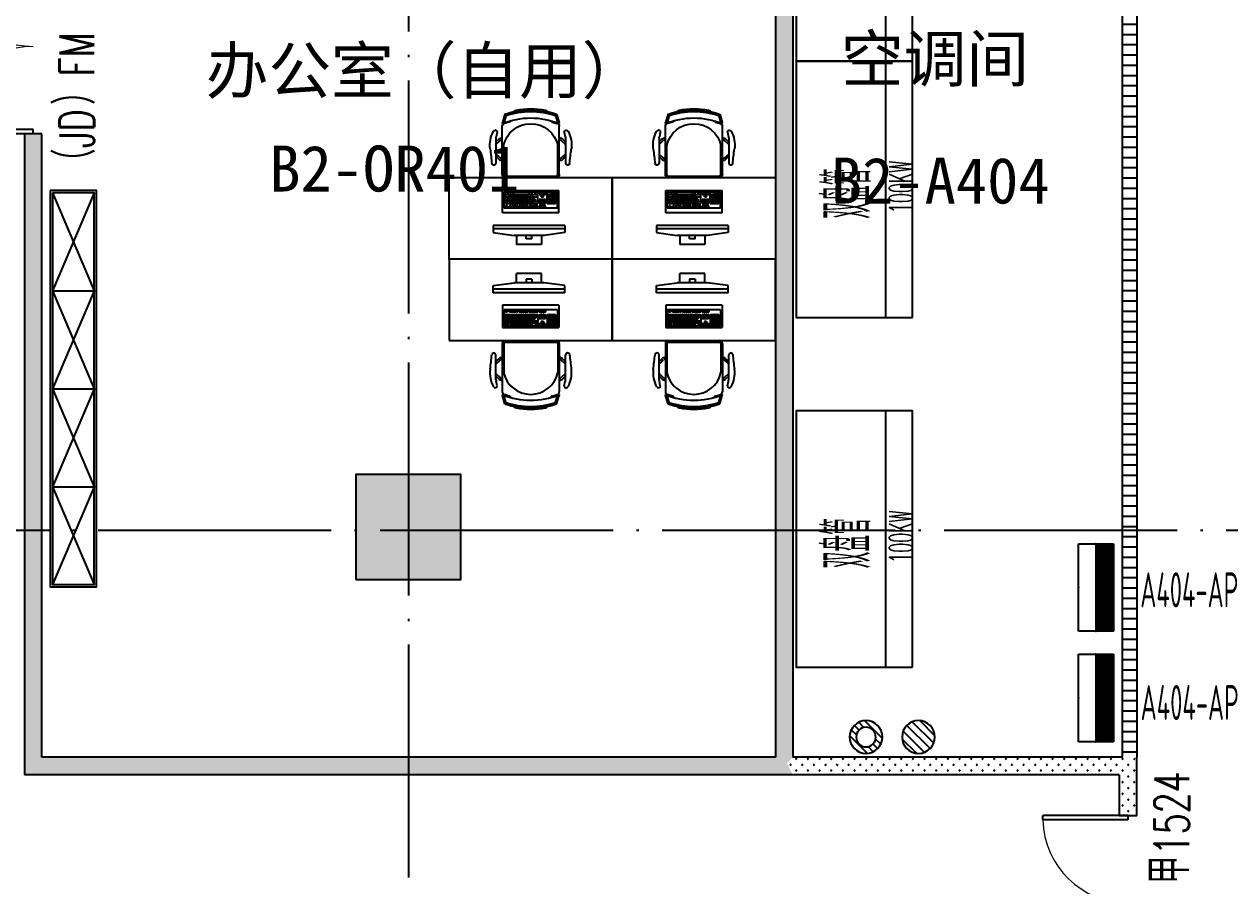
# Model space of a CAD drawing. Extents: x -18502 to 259858, y -468734 to 127958.
# Drawn here: x 6303 to 16650, y -291266 to -283872 of the extents above; entities that cross this region are included whole.
import ezdxf
from ezdxf.enums import TextEntityAlignment as Align

# ---------------------------------------------------------------- set-up
doc = ezdxf.new("R2010")
doc.units = 0
doc.header["$LTSCALE"] = 1000
doc.linetypes.add('参照-弱电底图$0$DOTE', pattern=[2.42, 2, -0.2, 0.02, -0.2])
doc.layers.get('0').update_dxf_attribs({"linetype": 'CONTINUOUS'})
for name, color, linetype in [('参照-弱电底图$0$00-新增电气设备', 6, 'CONTINUOUS'), ('参照-弱电底图$0$00-电源设备', 3, 'CONTINUOUS'), ('参照-弱电底图$0$BS-固定家具（落地到顶）', 40, 'CONTINUOUS'), ('参照-弱电底图$0$BS-固定家具（落地到顶）-细线+', 8, 'CONTINUOUS'), ('参照-弱电底图$0$COLUMN', 2, 'CONTINUOUS'), ('参照-弱电底图$0$COOLING', 4, 'CONTINUOUS'), ('参照-弱电底图$0$DOOR_FIRE_TEXT', 7, 'CONTINUOUS'), ('参照-弱电底图$0$DOTE', 14, '参照-弱电底图$0$DOTE'), ('参照-弱电底图$0$EQUIP-箱柜', 3, 'CONTINUOUS'), ('参照-弱电底图$0$EQUIP_地漏', 7, 'CONTINUOUS'), ('参照-弱电底图$0$FF-活动物品', 51, 'CONTINUOUS'), ('参照-弱电底图$0$PUB_HATCH', 8, 'CONTINUOUS'), ('参照-弱电底图$0$WALL-MOVE', 4, 'CONTINUOUS'), ('参照-弱电底图$0$图层1-房间名称', 4, 'CONTINUOUS'), ('参照-弱电底图$0$图层1-房间编号', 51, 'CONTINUOUS'), ('参照-弱电底图$0$图层1-空调间隔墙', 7, 'CONTINUOUS'), ('参照-弱电底图$0$图层1-防火门', 6, 'CONTINUOUS'), ('参照-弱电底图$0$空调设备', 3, 'CONTINUOUS')]:
    doc.layers.add(name, color=color, linetype=linetype)
doc.styles.add('参照-弱电底图$0$_TCH_DIM_T3_T3', font='SIMPLEX', dxfattribs={"width": 0.49827, "bigfont": 'GBCBIG.shx'})
doc.styles.add('参照-弱电底图$0$_TCH_LABEL', font='COMPLEX', dxfattribs={"bigfont": 'GBCBIG.shx'})
doc.styles.add('参照-弱电底图$0$_TCH_WINDOW', font='SIMPLEX', dxfattribs={"height": 3.5, "bigfont": 'GBCBIG.shx'})
doc.styles.add('参照-弱电底图$0$AUDIT_D_250910134057-0', font='simhei.ttf', dxfattribs={"width": 0.8})
doc.styles.add('参照-弱电底图$0$HZDX', font='gbenor.shx', dxfattribs={"width": 0.7, "bigfont": 'gbcbig.shx'})
pattern_1 = [(45, (1095025.52, 201318.12), (-50.0000013, 50.0000013), [16, -54.71068]), (135, (1095136.83, 201318.12), (-50.0000013, -50.0000013), [16, -54.71068])]

# ---------------------------------------------------------------- blocks, each defined once
blk = doc.blocks.new('参照-弱电底图$0$$TwtSys$00000327')
at = {"color": 0}
for p, q in [((-93.6, -8.5, 0), (8.5, 93.6, 0)), ((12.5, 55, 0), (41.7, 84.2, 0)), ((-8.5, -93.6, 0), (93.6, 8.5, 0)), ((39.9, 39.9, 0), (66.5, 66.5, 0)), ((55, 12.5, 0), (84.2, 41.7, 0)), ((-84.2, -41.7, 0), (-55, -12.5, 0)), ((-66.5, -66.5, 0), (-39.9, -39.9, 0)), ((-41.7, -84.2, 0), (-12.5, -55, 0))]:
    blk.add_line(p, q, dxfattribs=at)
for radius in [94, 56.4]:
    blk.add_circle((0, 0, 0), radius, dxfattribs=at)
blk = doc.blocks.new('参照-弱电底图$0$$TwtSys$00000141')
at = {"color": 0}
for p, q in [((-94.2, 7.7), (-10.1, 91.8)), ((-94.2, 7.7), (-10.1, 91.8)), ((-87.2, -35.1), (35.1, 87.2)), ((-87.2, -35.1), (35.1, 87.2)), ((-66.5, -66.5), (66.5, 66.5)), ((-66.5, -66.5), (66.5, 66.5)), ((-32.4, -87.1), (87.6, 32.9)), ((-32.4, -87.1), (87.6, 32.9)), ((11.4, -92.3), (92.3, -11.4)), ((11.4, -92.3), (92.3, -11.4))]:
    blk.add_line(p, q, dxfattribs=at)
blk.add_circle((0, 0), 94, dxfattribs=at)
blk.add_circle((0, 0), 94, dxfattribs=at)
blk = doc.blocks.new('参照-弱电底图$0$_FZH')
at = {"color": 0}
blk.add_lwpolyline([(-0.5, -0.5), (0.5, -0.5), (0.5, 0.5), (-0.5, 0.5)], close=True, dxfattribs=at)
at = {"layer": '参照-弱电底图$0$PUB_HATCH', "color": 0}
blk.add_solid([(-0.5, -0.5), (0.5, -0.5), (-0.5, 0.5), (0.5, 0.5)], dxfattribs=at)
blk = doc.blocks.new('参照-弱电底图$0$$DorLib2D$00000002')
at = {"color": 0}
for p, q in [((-0.5, 0), (-0.5, 0.4875)), ((-0.475, 0.4875), (-0.5, 0.4875)), ((-0.475, 0), (-0.475, 0.4875)), ((0.475, 0), (0.475, 0.4875)), ((0.475, 0.4875), (0.5, 0.4875)), ((0.5, 0), (0.5, 0.4875)), ((-0.5, 0), (-0.475, 0)), ((0.5, 0), (0.475, 0))]:
    blk.add_line(p, q, dxfattribs=at)
at = {"color": 0, "lineweight": 13}
for centre, start, end in [((-0.4875, 0), 0, 88.53072), ((0.4875, 0), 91.46928, 180)]:
    blk.add_arc(centre, 0.4875, start, end, dxfattribs=at)
blk = doc.blocks.new('*X87')
at = {"color": 0}
for p, q in [((-250, 32.8), (-182.8, 100)), ((-250, 68.2), (-218.2, 100)), ((-247.5, 0), (-147.5, 100)), ((-212.1, 0), (-112.1, 100)), ((-176.8, 0), (-76.8, 100)), ((-141.4, 0), (-41.4, 100)), ((-106.1, 0), (-6.1, 100)), ((-70.7, 0), (29.3, 100)), ((-35.4, 0), (64.6, 100)), ((0, 0), (100, 100)), ((35.4, 0), (135.4, 100)), ((70.7, 0), (170.7, 100)), ((106.1, 0), (206.1, 100)), ((141.4, 0), (241.4, 100)), ((176.8, 0), (250, 73.2)), ((212.1, 0), (250, 37.9)), ((247.5, 0), (250, 2.5))]:
    blk.add_line(p, q, dxfattribs=at)
blk = doc.blocks.new('参照-弱电底图$0$$equip$00001414')
for p, q in [((0.75, 0.6), (-0.75, 0.6)), ((-0.75, 0.6), (-0.75, 0)), ((0.75, 0), (0.75, 0.6)), ((-0.75, 0.3), (0.75, 0.3)), ((-0.75, 0), (0.75, 0))]:
    blk.add_line(p, q)
at = {"const_width": 0.3}
blk.add_lwpolyline([(-0.75, 0.15), (0.75, 0.15)], dxfattribs=at)
for p in [(0, 0.6), (-0.75, 0.3), (0.75, 0.3), (0, 0)]:
    blk.add_point(p)
at = {"xscale": 0.0030000000006112, "yscale": 0.0030000000006112, "zscale": 0.0030000000006112}
blk.add_blockref('*X87', (0, 0), dxfattribs=at)
at = {"style": '参照-弱电底图$0$_TCH_LABEL', "flags": 9}
blk.add_attdef('A', (0, 0), '', height=0.00002, dxfattribs=at)
blk = doc.blocks.new('参照-弱电底图$0$zw$4A2B')
at = {"layer": '参照-弱电底图$0$EQUIP-箱柜', "xscale": -500.0000000000004, "yscale": 500.0000000000002, "zscale": 500, "rotation": 89.99999999999999}
for p in [(15650, 15707), (15650, 14759)]:
    blk.add_blockref('参照-弱电底图$0$$equip$00001414', p, dxfattribs=at)
at = {"layer": '参照-弱电底图$0$00-新增电气设备', "color": 0, "style": '参照-弱电底图$0$HZDX', "width": 0.6}
for s, p in [('A404-APB-1', (16458, 15537)), ('A404-APA-1', (16465, 14570))]:
    blk.add_text(s, height=300, dxfattribs=at).set_placement(p, align=Align.CENTER)
blk = doc.blocks.new('参照-弱电底图$0$sssssz')
at = {"layer": '参照-弱电底图$0$FF-活动物品', "color": 0}
for p, q in [((13573, 105812), (12873, 105812)), ((12873, 105812), (12873, 104412)), ((13573, 104412), (13573, 105812)), ((12330, 105333), (12401, 105354)), ((12336, 105331), (12410, 105354)), ((12345, 105325), (12406, 105344)), ((12398, 105296), (12411, 105339)), ((12410, 105354), (12401, 105354)), ((12849, 105356), (12434, 105356)), ((12468, 105411), (12468, 105415)), ((12485, 105400), (12524, 105408)), ((12534, 105364), (12534, 105356)), ((12537, 105410), (12752, 105410)), ((12568, 105410), (12540, 105380)), ((12550, 105362), (12550, 105356)), ((12590, 105410), (12553, 105371)), ((12849, 105344), (12599, 105344)), ((12672, 105410), (12709, 105371)), ((12693, 105410), (12721, 105380)), ((12712, 105362), (12712, 105356)), ((12728, 105364), (12728, 105356)), ((12986, 105353), (12986, 104870)), ((13177, 105353), (12986, 105353)), ((12998, 104883), (12998, 105341)), ((13138, 105341), (12998, 105341)), ((13138, 104883), (13138, 105341)), ((13177, 104870), (13177, 105353)), ((13284, 104818), (13284, 105433)), ((13284, 105433), (13346, 105433)), ((13314, 104818), (13314, 105433)), ((13346, 105433), (13370, 105254)), ((12336, 105331), (12330, 105333)), ((12386, 105280), (12391, 105286)), ((12861, 105332), (12861, 104891)), ((12873, 105332), (12873, 104891)), ((13004, 105329), (13003, 105327)), ((13003, 105307), (13003, 105327)), ((13003, 105307), (13004, 105305)), ((13004, 105284), (13003, 105282)), ((13003, 105262), (13003, 105282)), ((13003, 105262), (13004, 105260)), ((13004, 105258), (13003, 105257)), ((13003, 105128), (13003, 105257)), ((13019, 105329), (13004, 105329)), ((13019, 105305), (13004, 105305)), ((13019, 105284), (13004, 105284)), ((13019, 105260), (13004, 105260)), ((13019, 105258), (13004, 105258)), ((13019, 105329), (13020, 105327)), ((13020, 105307), (13019, 105305)), ((13019, 105284), (13020, 105282)), ((13020, 105262), (13019, 105260)), ((13020, 105257), (13019, 105258)), ((13020, 105327), (13020, 105307)), ((13020, 105282), (13020, 105262)), ((13020, 105257), (13020, 105128)), ((13024, 105329), (13022, 105328)), ((13022, 105295), (13022, 105328)), ((13024, 105294), (13022, 105295)), ((13024, 105287), (13022, 105286)), ((13022, 105272), (13022, 105286)), ((13024, 105270), (13022, 105272)), ((13024, 105268), (13022, 105267)), ((13022, 105253), (13022, 105267)), ((13022, 105253), (13024, 105251)), ((13024, 105249), (13022, 105248)), ((13022, 105233), (13022, 105248)), ((13038, 105329), (13024, 105329)), ((13038, 105294), (13024, 105294)), ((13038, 105287), (13024, 105287)), ((13038, 105270), (13024, 105270)), ((13038, 105268), (13024, 105268)), ((13038, 105251), (13024, 105251)), ((13038, 105249), (13024, 105249)), ((13038, 105329), (13040, 105328)), ((13040, 105295), (13038, 105294)), ((13040, 105286), (13038, 105287)), ((13040, 105272), (13038, 105270)), ((13040, 105267), (13038, 105268)), ((13040, 105253), (13038, 105251)), ((13040, 105248), (13038, 105249)), ((13040, 105328), (13040, 105295)), ((13040, 105286), (13040, 105272)), ((13040, 105267), (13040, 105253)), ((13040, 105248), (13040, 105233)), ((13043, 105329), (13041, 105327)), ((13041, 105307), (13041, 105327)), ((13043, 105305), (13041, 105307)), ((13043, 105297), (13041, 105295)), ((13041, 105281), (13041, 105295)), ((13041, 105281), (13043, 105279)), ((13043, 105278), (13041, 105276)), ((13041, 105262), (13041, 105276)), ((13043, 105260), (13041, 105262)), ((13043, 105259), (13041, 105257)), ((13041, 105243), (13041, 105257)), ((13041, 105243), (13043, 105241)), ((13043, 105240), (13041, 105238)), ((13041, 105224), (13041, 105238)), ((13057, 105329), (13043, 105329)), ((13057, 105305), (13043, 105305)), ((13057, 105297), (13043, 105297)), ((13057, 105279), (13043, 105279)), ((13057, 105278), (13043, 105278)), ((13057, 105260), (13043, 105260)), ((13057, 105259), (13043, 105259)), ((13057, 105241), (13043, 105241)), ((13057, 105240), (13043, 105240)), ((13059, 105327), (13057, 105329)), ((13059, 105307), (13057, 105305)), ((13059, 105295), (13057, 105297)), ((13059, 105281), (13057, 105279)), ((13059, 105276), (13057, 105278)), ((13059, 105262), (13057, 105260)), ((13059, 105257), (13057, 105259)), ((13059, 105243), (13057, 105241)), ((13059, 105238), (13057, 105240)), ((13059, 105327), (13059, 105307)), ((13059, 105295), (13059, 105281)), ((13059, 105276), (13059, 105262)), ((13059, 105257), (13059, 105243)), ((13059, 105238), (13059, 105224)), ((13062, 105329), (13061, 105327)), ((13061, 105307), (13061, 105327)), ((13061, 105307), (13062, 105305)), ((13062, 105303), (13061, 105302)), ((13061, 105287), (13061, 105302)), ((13062, 105286), (13061, 105287)), ((13062, 105284), (13061, 105283)), ((13061, 105268), (13061, 105283)), ((13061, 105268), (13062, 105267)), ((13062, 105265), (13061, 105264)), ((13061, 105249), (13061, 105264)), ((13062, 105248), (13061, 105249)), ((13062, 105246), (13061, 105244)), ((13061, 105230), (13061, 105244)), ((13077, 105329), (13062, 105329)), ((13077, 105305), (13062, 105305)), ((13077, 105303), (13062, 105303)), ((13077, 105286), (13062, 105286)), ((13077, 105284), (13062, 105284)), ((13077, 105267), (13062, 105267)), ((13077, 105265), (13062, 105265)), ((13077, 105248), (13062, 105248)), ((13077, 105246), (13062, 105246)), ((13078, 105327), (13077, 105329)), ((13078, 105307), (13077, 105305)), ((13078, 105302), (13077, 105303)), ((13078, 105287), (13077, 105286)), ((13078, 105283), (13077, 105284)), ((13078, 105268), (13077, 105267)), ((13078, 105264), (13077, 105265)), ((13078, 105249), (13077, 105248)), ((13078, 105244), (13077, 105246)), ((13078, 105327), (13078, 105307)), ((13078, 105302), (13078, 105287)), ((13078, 105283), (13078, 105268)), ((13078, 105264), (13078, 105249)), ((13078, 105244), (13078, 105230)), ((13082, 105329), (13080, 105327)), ((13080, 105313), (13080, 105327)), ((13082, 105311), (13080, 105313)), ((13082, 105310), (13080, 105308)), ((13080, 105294), (13080, 105308)), ((13080, 105294), (13082, 105292)), ((13082, 105291), (13080, 105289)), ((13080, 105275), (13080, 105289)), ((13082, 105273), (13080, 105275)), ((13082, 105271), (13080, 105270)), ((13080, 105256), (13080, 105270)), ((13080, 105256), (13082, 105254)), ((13082, 105252), (13080, 105251)), ((13080, 105236), (13080, 105251)), ((13082, 105235), (13080, 105236)), ((13096, 105329), (13082, 105329)), ((13096, 105311), (13082, 105311)), ((13095, 105310), (13082, 105310)), ((13095, 105292), (13082, 105292)), ((13095, 105291), (13082, 105291)), ((13095, 105273), (13082, 105273)), ((13096, 105271), (13082, 105271)), ((13096, 105254), (13082, 105254)), ((13096, 105252), (13082, 105252)), ((13096, 105235), (13082, 105235)), ((13097, 105308), (13095, 105310)), ((13097, 105294), (13095, 105292)), ((13097, 105289), (13095, 105291)), ((13097, 105275), (13095, 105273)), ((13097, 105327), (13096, 105329)), ((13097, 105313), (13096, 105311)), ((13097, 105270), (13096, 105271)), ((13097, 105256), (13096, 105254)), ((13097, 105251), (13096, 105252)), ((13097, 105236), (13096, 105235)), ((13097, 105327), (13097, 105313)), ((13097, 105308), (13097, 105294)), ((13097, 105289), (13097, 105275)), ((13097, 105270), (13097, 105256)), ((13097, 105251), (13097, 105236)), ((13117, 105326), (13119, 105328)), ((13117, 105313), (13117, 105326)), ((13119, 105311), (13117, 105313)), ((13119, 105295), (13117, 105293)), ((13117, 105279), (13117, 105293)), ((13117, 105279), (13119, 105277)), ((13119, 105276), (13117, 105273)), ((13117, 105260), (13117, 105273)), ((13119, 105258), (13117, 105260)), ((13119, 105257), (13117, 105254)), ((13117, 105254), (13119, 105257)), ((13117, 105241), (13117, 105254)), ((13119, 105239), (13117, 105241)), ((13117, 105235), (13119, 105237)), ((13117, 105222), (13117, 105235)), ((13132, 105328), (13119, 105328)), ((13132, 105311), (13119, 105311)), ((13132, 105295), (13119, 105295)), ((13132, 105277), (13119, 105277)), ((13132, 105276), (13119, 105276)), ((13132, 105258), (13119, 105258)), ((13132, 105257), (13119, 105257)), ((13132, 105239), (13119, 105239)), ((13132, 105237), (13119, 105237)), ((13134, 105326), (13132, 105328)), ((13134, 105313), (13132, 105311)), ((13134, 105293), (13132, 105295)), ((13134, 105279), (13132, 105277)), ((13134, 105273), (13132, 105276)), ((13132, 105258), (13134, 105260)), ((13134, 105254), (13132, 105257)), ((13134, 105241), (13132, 105239)), ((13132, 105237), (13134, 105235)), ((13134, 105326), (13134, 105313)), ((13134, 105293), (13134, 105279)), ((13134, 105273), (13134, 105260)), ((13134, 105254), (13134, 105241)), ((13134, 105235), (13134, 105222)), ((13370, 104997), (13370, 105254)), ((13024, 105232), (13022, 105233)), ((13024, 105230), (13022, 105229)), ((13022, 105214), (13022, 105229)), ((13022, 105214), (13024, 105213)), ((13024, 105211), (13022, 105209)), ((13022, 105195), (13022, 105209)), ((13024, 105194), (13022, 105195)), ((13024, 105192), (13022, 105190)), ((13022, 105176), (13022, 105190)), ((13022, 105176), (13024, 105174)), ((13024, 105173), (13022, 105171)), ((13022, 105157), (13022, 105171)), ((13024, 105155), (13022, 105157)), ((13024, 105154), (13022, 105152)), ((13022, 105138), (13022, 105152)), ((13022, 105138), (13024, 105136)), ((13024, 105135), (13022, 105133)), ((13022, 105119), (13022, 105133)), ((13038, 105232), (13024, 105232)), ((13038, 105230), (13024, 105230)), ((13038, 105213), (13024, 105213)), ((13038, 105211), (13024, 105211)), ((13038, 105194), (13024, 105194)), ((13038, 105192), (13024, 105192)), ((13038, 105174), (13024, 105174)), ((13038, 105173), (13024, 105173)), ((13038, 105155), (13024, 105155)), ((13038, 105154), (13024, 105154)), ((13038, 105136), (13024, 105136)), ((13038, 105135), (13024, 105135)), ((13040, 105233), (13038, 105232)), ((13040, 105229), (13038, 105230)), ((13040, 105214), (13038, 105213)), ((13040, 105209), (13038, 105211)), ((13040, 105195), (13038, 105194)), ((13040, 105190), (13038, 105192)), ((13040, 105176), (13038, 105174)), ((13040, 105171), (13038, 105173)), ((13040, 105157), (13038, 105155)), ((13040, 105152), (13038, 105154)), ((13040, 105138), (13038, 105136)), ((13040, 105133), (13038, 105135)), ((13040, 105229), (13040, 105214)), ((13040, 105209), (13040, 105195)), ((13040, 105190), (13040, 105176)), ((13040, 105171), (13040, 105157)), ((13040, 105152), (13040, 105138)), ((13040, 105133), (13040, 105119)), ((13043, 105222), (13041, 105224)), ((13043, 105220), (13041, 105219)), ((13041, 105205), (13041, 105219)), ((13041, 105205), (13043, 105203)), ((13043, 105201), (13041, 105200)), ((13041, 105185), (13041, 105200)), ((13043, 105184), (13041, 105185)), ((13043, 105182), (13041, 105181)), ((13041, 105166), (13041, 105181)), ((13041, 105166), (13043, 105165)), ((13043, 105163), (13041, 105162)), ((13041, 105147), (13041, 105162)), ((13043, 105146), (13041, 105147)), ((13043, 105144), (13041, 105143)), ((13041, 105128), (13041, 105143)), ((13057, 105222), (13043, 105222)), ((13057, 105220), (13043, 105220)), ((13057, 105203), (13043, 105203)), ((13057, 105201), (13043, 105201)), ((13057, 105184), (13043, 105184)), ((13057, 105182), (13043, 105182)), ((13057, 105165), (13043, 105165)), ((13057, 105163), (13043, 105163)), ((13057, 105146), (13043, 105146)), ((13057, 105144), (13043, 105144)), ((13059, 105224), (13057, 105222)), ((13059, 105219), (13057, 105220)), ((13059, 105205), (13057, 105203)), ((13059, 105200), (13057, 105201)), ((13059, 105185), (13057, 105184)), ((13059, 105181), (13057, 105182)), ((13059, 105166), (13057, 105165)), ((13059, 105162), (13057, 105163)), ((13059, 105147), (13057, 105146)), ((13059, 105143), (13057, 105144)), ((13059, 105219), (13059, 105205)), ((13059, 105200), (13059, 105185)), ((13059, 105181), (13059, 105166)), ((13059, 105162), (13059, 105147)), ((13059, 105143), (13059, 105128)), ((13061, 105230), (13062, 105229)), ((13062, 105227), (13061, 105225)), ((13061, 105211), (13061, 105225)), ((13062, 105209), (13061, 105211)), ((13062, 105208), (13061, 105206)), ((13061, 105192), (13061, 105206)), ((13061, 105192), (13062, 105190)), ((13062, 105189), (13061, 105187)), ((13061, 105173), (13061, 105187)), ((13062, 105171), (13061, 105173)), ((13062, 105170), (13061, 105168)), ((13061, 105154), (13061, 105168)), ((13061, 105154), (13062, 105152)), ((13062, 105151), (13061, 105149)), ((13061, 105135), (13061, 105149)), ((13062, 105133), (13061, 105135)), ((13062, 105131), (13061, 105130)), ((13077, 105229), (13062, 105229)), ((13077, 105227), (13062, 105227)), ((13077, 105209), (13062, 105209)), ((13077, 105208), (13062, 105208)), ((13077, 105190), (13062, 105190)), ((13077, 105189), (13062, 105189)), ((13077, 105171), (13062, 105171)), ((13077, 105170), (13062, 105170)), ((13077, 105152), (13062, 105152)), ((13077, 105151), (13062, 105151)), ((13077, 105133), (13062, 105133)), ((13077, 105131), (13062, 105131)), ((13078, 105230), (13077, 105229)), ((13078, 105225), (13077, 105227)), ((13078, 105211), (13077, 105209)), ((13078, 105206), (13077, 105208)), ((13078, 105192), (13077, 105190)), ((13078, 105187), (13077, 105189)), ((13078, 105173), (13077, 105171)), ((13078, 105168), (13077, 105170)), ((13078, 105154), (13077, 105152)), ((13078, 105149), (13077, 105151)), ((13078, 105135), (13077, 105133)), ((13078, 105130), (13077, 105131)), ((13078, 105225), (13078, 105211)), ((13078, 105206), (13078, 105192)), ((13078, 105187), (13078, 105173)), ((13078, 105168), (13078, 105154)), ((13078, 105149), (13078, 105135)), ((13082, 105233), (13080, 105232)), ((13080, 105217), (13080, 105232)), ((13080, 105217), (13082, 105216)), ((13082, 105214), (13080, 105213)), ((13080, 105198), (13080, 105213)), ((13082, 105197), (13080, 105198)), ((13082, 105195), (13080, 105194)), ((13080, 105179), (13080, 105194)), ((13080, 105179), (13082, 105178)), ((13082, 105176), (13080, 105174)), ((13080, 105160), (13080, 105174)), ((13082, 105159), (13080, 105160)), ((13082, 105157), (13080, 105155)), ((13080, 105141), (13080, 105155)), ((13080, 105141), (13082, 105139)), ((13082, 105138), (13080, 105136)), ((13080, 105122), (13080, 105136)), ((13096, 105233), (13082, 105233)), ((13096, 105216), (13082, 105216)), ((13096, 105214), (13082, 105214)), ((13096, 105197), (13082, 105197)), ((13096, 105195), (13082, 105195)), ((13096, 105178), (13082, 105178)), ((13096, 105176), (13082, 105176)), ((13096, 105159), (13082, 105159)), ((13096, 105157), (13082, 105157)), ((13096, 105139), (13082, 105139)), ((13096, 105138), (13082, 105138)), ((13097, 105232), (13096, 105233)), ((13097, 105217), (13096, 105216)), ((13097, 105213), (13096, 105214)), ((13097, 105198), (13096, 105197)), ((13097, 105194), (13096, 105195)), ((13097, 105179), (13096, 105178)), ((13097, 105174), (13096, 105176)), ((13097, 105160), (13096, 105159)), ((13097, 105155), (13096, 105157)), ((13097, 105141), (13096, 105139)), ((13097, 105136), (13096, 105138)), ((13097, 105232), (13097, 105217)), ((13097, 105213), (13097, 105198)), ((13097, 105194), (13097, 105179)), ((13097, 105174), (13097, 105160)), ((13097, 105155), (13097, 105141)), ((13097, 105136), (13097, 105122)), ((13119, 105220), (13117, 105222)), ((13117, 105208), (13118, 105210)), ((13117, 105194), (13117, 105208)), ((13117, 105194), (13118, 105192)), ((13118, 105191), (13117, 105189)), ((13117, 105175), (13117, 105189)), ((13117, 105175), (13118, 105173)), ((13117, 105170), (13118, 105172)), ((13117, 105156), (13117, 105170)), ((13117, 105156), (13118, 105154)), ((13118, 105153), (13117, 105151)), ((13117, 105137), (13117, 105151)), ((13117, 105137), (13118, 105135)), ((13132, 105210), (13118, 105210)), ((13132, 105192), (13118, 105192)), ((13132, 105191), (13118, 105191)), ((13132, 105173), (13118, 105173)), ((13132, 105172), (13118, 105172)), ((13132, 105154), (13118, 105154)), ((13132, 105153), (13118, 105153)), ((13132, 105135), (13118, 105135)), ((13132, 105220), (13119, 105220)), ((13134, 105222), (13132, 105220)), ((13134, 105208), (13132, 105210)), ((13134, 105194), (13132, 105192)), ((13132, 105191), (13134, 105189)), ((13134, 105175), (13132, 105173)), ((13134, 105170), (13132, 105172)), ((13134, 105156), (13132, 105154)), ((13132, 105153), (13134, 105151)), ((13134, 105137), (13132, 105135)), ((13134, 105208), (13134, 105194)), ((13134, 105189), (13134, 105175)), ((13134, 105170), (13134, 105156)), ((13134, 105151), (13134, 105137)), ((13370, 105233), (13449, 105233)), ((13400, 105150), (13370, 105150)), ((13400, 105101), (13400, 105150)), ((13449, 105019), (13449, 105233)), ((13003, 105128), (13004, 105126)), ((13003, 105123), (13004, 105124)), ((13003, 105102), (13003, 105123)), ((13003, 105102), (13004, 105100)), ((13003, 105074), (13004, 105075)), ((13003, 105053), (13003, 105074)), ((13003, 105053), (13004, 105052)), ((13005, 105040), (13003, 105038)), ((13003, 105024), (13003, 105038)), ((13019, 105126), (13004, 105126)), ((13019, 105124), (13004, 105124)), ((13019, 105100), (13004, 105100)), ((13019, 105075), (13004, 105075)), ((13019, 105052), (13004, 105052)), ((13019, 105040), (13005, 105040)), ((13020, 105128), (13019, 105126)), ((13020, 105123), (13019, 105124)), ((13020, 105102), (13019, 105100)), ((13020, 105074), (13019, 105075)), ((13020, 105053), (13019, 105052)), ((13020, 105038), (13019, 105040)), ((13020, 105123), (13020, 105102)), ((13020, 105074), (13020, 105053)), ((13020, 105038), (13020, 105024)), ((13024, 105117), (13022, 105119)), ((13024, 105116), (13022, 105114)), ((13022, 105100), (13022, 105114)), ((13022, 105100), (13024, 105098)), ((13024, 105096), (13022, 105094)), ((13022, 105053), (13022, 105094)), ((13024, 105051), (13022, 105053)), ((13038, 105117), (13024, 105117)), ((13038, 105116), (13024, 105116)), ((13038, 105098), (13024, 105098)), ((13038, 105096), (13024, 105096)), ((13038, 105051), (13024, 105051)), ((13040, 105119), (13038, 105117)), ((13040, 105114), (13038, 105116)), ((13040, 105100), (13038, 105098)), ((13040, 105094), (13038, 105096)), ((13040, 105053), (13038, 105051)), ((13040, 105114), (13040, 105100)), ((13040, 105094), (13040, 105053)), ((13041, 105128), (13043, 105127)), ((13043, 105125), (13041, 105124)), ((13041, 105109), (13041, 105124)), ((13043, 105108), (13041, 105109)), ((13043, 105106), (13041, 105104)), ((13041, 105090), (13041, 105104)), ((13041, 105090), (13043, 105088)), ((13043, 105086), (13041, 105085)), ((13041, 105053), (13041, 105085)), ((13043, 105052), (13041, 105053)), ((13057, 105127), (13043, 105127)), ((13057, 105125), (13043, 105125)), ((13057, 105108), (13043, 105108)), ((13057, 105106), (13043, 105106)), ((13057, 105088), (13043, 105088)), ((13057, 105086), (13043, 105086)), ((13077, 105052), (13043, 105052)), ((13059, 105128), (13057, 105127)), ((13059, 105124), (13057, 105125)), ((13059, 105109), (13057, 105108)), ((13059, 105104), (13057, 105106)), ((13059, 105090), (13057, 105088)), ((13057, 105086), (13059, 105085)), ((13059, 105124), (13059, 105109)), ((13059, 105104), (13059, 105090)), ((13059, 105085), (13059, 105075)), ((13059, 105075), (13061, 105074)), ((13061, 105116), (13061, 105130)), ((13061, 105116), (13062, 105114)), ((13062, 105112), (13061, 105111)), ((13061, 105096), (13061, 105111)), ((13062, 105095), (13061, 105096)), ((13062, 105093), (13061, 105092)), ((13061, 105077), (13061, 105092)), ((13061, 105077), (13062, 105076)), ((13077, 105074), (13061, 105074)), ((13062, 105040), (13061, 105038)), ((13061, 105024), (13061, 105038)), ((13077, 105114), (13062, 105114)), ((13077, 105112), (13062, 105112)), ((13077, 105095), (13062, 105095)), ((13077, 105093), (13062, 105093)), ((13077, 105076), (13062, 105076)), ((13077, 105040), (13062, 105040)), ((13078, 105116), (13077, 105114)), ((13078, 105111), (13077, 105112)), ((13078, 105096), (13077, 105095)), ((13078, 105092), (13077, 105093)), ((13078, 105077), (13077, 105076)), ((13078, 105072), (13077, 105074)), ((13078, 105053), (13077, 105052)), ((13078, 105038), (13077, 105040)), ((13078, 105130), (13078, 105116)), ((13078, 105111), (13078, 105096)), ((13078, 105092), (13078, 105077)), ((13078, 105072), (13078, 105053)), ((13078, 105038), (13078, 105024)), ((13082, 105120), (13080, 105122)), ((13082, 105119), (13080, 105117)), ((13080, 105103), (13080, 105117)), ((13080, 105103), (13082, 105101)), ((13082, 105100), (13080, 105098)), ((13080, 105084), (13080, 105098)), ((13082, 105082), (13080, 105084)), ((13080, 105078), (13082, 105080)), ((13080, 105053), (13080, 105078)), ((13080, 105053), (13082, 105051)), ((13082, 105040), (13080, 105038)), ((13080, 105024), (13080, 105038)), ((13096, 105120), (13082, 105120)), ((13096, 105119), (13082, 105119)), ((13096, 105101), (13082, 105101)), ((13096, 105100), (13082, 105100)), ((13096, 105082), (13082, 105082)), ((13096, 105080), (13082, 105080)), ((13096, 105051), (13082, 105051)), ((13096, 105040), (13082, 105040)), ((13097, 105122), (13096, 105120)), ((13097, 105117), (13096, 105119)), ((13097, 105103), (13096, 105101)), ((13097, 105098), (13096, 105100)), ((13097, 105084), (13096, 105082)), ((13098, 105078), (13096, 105080)), ((13098, 105053), (13096, 105051)), ((13097, 105038), (13096, 105040)), ((13097, 105117), (13097, 105103)), ((13097, 105098), (13097, 105084)), ((13097, 105038), (13097, 105024)), ((13098, 105078), (13098, 105053)), ((13118, 105126), (13117, 105125)), ((13117, 105110), (13117, 105125)), ((13117, 105110), (13118, 105109)), ((13117, 105106), (13118, 105107)), ((13117, 105091), (13117, 105106)), ((13117, 105091), (13118, 105090)), ((13118, 105088), (13117, 105086)), ((13117, 105072), (13117, 105086)), ((13117, 105072), (13118, 105071)), ((13117, 105067), (13118, 105069)), ((13117, 105053), (13117, 105067)), ((13117, 105053), (13118, 105051)), ((13117, 105038), (13118, 105040)), ((13117, 105024), (13117, 105038)), ((13132, 105126), (13118, 105126)), ((13132, 105109), (13118, 105109)), ((13132, 105107), (13118, 105107)), ((13132, 105090), (13118, 105090)), ((13132, 105088), (13118, 105088)), ((13132, 105071), (13118, 105071)), ((13132, 105069), (13118, 105069)), ((13132, 105051), (13118, 105051)), ((13132, 105040), (13118, 105040)), ((13132, 105126), (13134, 105125)), ((13134, 105110), (13132, 105109)), ((13134, 105106), (13132, 105107)), ((13134, 105091), (13132, 105090)), ((13132, 105088), (13134, 105086)), ((13134, 105072), (13132, 105071)), ((13134, 105067), (13132, 105069)), ((13134, 105053), (13132, 105051)), ((13132, 105040), (13134, 105038)), ((13134, 105125), (13134, 105110)), ((13134, 105106), (13134, 105091)), ((13134, 105086), (13134, 105072)), ((13134, 105067), (13134, 105053)), ((13134, 105038), (13134, 105024)), ((13400, 105101), (13370, 105101)), ((12386, 104943), (12391, 104937)), ((12398, 104927), (12411, 104884)), ((13005, 105022), (13003, 105024)), ((13005, 105021), (13003, 105019)), ((13003, 105005), (13003, 105019)), ((13003, 105005), (13005, 105003)), ((13005, 105002), (13003, 105000)), ((13003, 104986), (13003, 105000)), ((13005, 104984), (13003, 104986)), ((13004, 104972), (13003, 104971)), ((13003, 104937), (13003, 104971)), ((13004, 104936), (13003, 104937)), ((13005, 104934), (13003, 104933)), ((13003, 104918), (13003, 104933)), ((13019, 104972), (13004, 104972)), ((13019, 104936), (13004, 104936)), ((13019, 105022), (13005, 105022)), ((13019, 105021), (13005, 105021)), ((13019, 105003), (13005, 105003)), ((13019, 105002), (13005, 105002)), ((13019, 104984), (13005, 104984)), ((13019, 104934), (13005, 104934)), ((13020, 105024), (13019, 105022)), ((13020, 105019), (13019, 105021)), ((13020, 105005), (13019, 105003)), ((13020, 105000), (13019, 105002)), ((13020, 104986), (13019, 104984)), ((13019, 104972), (13020, 104971)), ((13020, 104937), (13019, 104936)), ((13020, 104933), (13019, 104934)), ((13020, 105019), (13020, 105005)), ((13020, 105000), (13020, 104986)), ((13020, 104971), (13020, 104937)), ((13020, 104933), (13020, 104918)), ((13024, 105021), (13022, 105019)), ((13022, 105005), (13022, 105019)), ((13022, 105005), (13024, 105003)), ((13024, 104972), (13022, 104971)), ((13022, 104956), (13022, 104971)), ((13024, 104955), (13022, 104956)), ((13024, 104953), (13022, 104952)), ((13022, 104937), (13022, 104952)), ((13022, 104937), (13024, 104936)), ((13024, 104934), (13022, 104933)), ((13022, 104918), (13022, 104933)), ((13038, 105021), (13024, 105021)), ((13038, 105003), (13024, 105003)), ((13038, 104972), (13024, 104972)), ((13038, 104955), (13024, 104955)), ((13038, 104953), (13024, 104953)), ((13038, 104936), (13024, 104936)), ((13038, 104934), (13024, 104934)), ((13040, 105019), (13038, 105021)), ((13040, 105005), (13038, 105003)), ((13040, 104971), (13038, 104972)), ((13040, 104956), (13038, 104955)), ((13040, 104952), (13038, 104953)), ((13040, 104937), (13038, 104936)), ((13040, 104933), (13038, 104934)), ((13040, 105019), (13040, 105005)), ((13040, 104971), (13040, 104956)), ((13040, 104952), (13040, 104937)), ((13040, 104933), (13040, 104918)), ((13043, 104972), (13041, 104971)), ((13041, 104956), (13041, 104971)), ((13043, 104955), (13041, 104956)), ((13043, 104953), (13041, 104952)), ((13041, 104937), (13041, 104952)), ((13041, 104937), (13043, 104936)), ((13043, 104934), (13041, 104933)), ((13041, 104918), (13041, 104933)), ((13057, 104972), (13043, 104972)), ((13057, 104955), (13043, 104955)), ((13057, 104953), (13043, 104953)), ((13057, 104936), (13043, 104936)), ((13057, 104934), (13043, 104934)), ((13059, 104971), (13057, 104972)), ((13059, 104956), (13057, 104955)), ((13059, 104952), (13057, 104953)), ((13059, 104937), (13057, 104936)), ((13059, 104933), (13057, 104934)), ((13059, 104971), (13059, 104956)), ((13059, 104952), (13059, 104937)), ((13059, 104933), (13059, 104918)), ((13062, 105022), (13061, 105024)), ((13062, 105021), (13061, 105019)), ((13061, 105005), (13061, 105019)), ((13061, 105005), (13062, 105003)), ((13062, 105002), (13061, 105000)), ((13061, 104986), (13061, 105000)), ((13062, 104984), (13061, 104986)), ((13062, 104972), (13061, 104971)), ((13061, 104956), (13061, 104971)), ((13062, 104955), (13061, 104956)), ((13062, 104953), (13061, 104952)), ((13061, 104937), (13061, 104952)), ((13061, 104937), (13062, 104936)), ((13062, 104934), (13061, 104933)), ((13061, 104918), (13061, 104933)), ((13077, 105022), (13062, 105022)), ((13077, 105021), (13062, 105021)), ((13077, 105003), (13062, 105003)), ((13077, 105002), (13062, 105002)), ((13077, 104984), (13062, 104984)), ((13077, 104972), (13062, 104972)), ((13077, 104955), (13062, 104955)), ((13077, 104953), (13062, 104953)), ((13077, 104936), (13062, 104936)), ((13077, 104934), (13062, 104934)), ((13078, 105024), (13077, 105022)), ((13078, 105019), (13077, 105021)), ((13078, 105005), (13077, 105003)), ((13078, 105000), (13077, 105002)), ((13078, 104986), (13077, 104984)), ((13078, 104971), (13077, 104972)), ((13078, 104956), (13077, 104955)), ((13078, 104952), (13077, 104953)), ((13078, 104937), (13077, 104936)), ((13078, 104933), (13077, 104934)), ((13078, 105019), (13078, 105005)), ((13078, 105000), (13078, 104986)), ((13078, 104971), (13078, 104956)), ((13078, 104952), (13078, 104937)), ((13078, 104933), (13078, 104918)), ((13082, 105022), (13080, 105024)), ((13082, 105021), (13080, 105019)), ((13080, 105005), (13080, 105019)), ((13080, 105005), (13082, 105003)), ((13082, 105002), (13080, 105000)), ((13080, 104986), (13080, 105000)), ((13082, 104984), (13080, 104986)), ((13082, 104972), (13080, 104971)), ((13080, 104956), (13080, 104971)), ((13082, 104955), (13080, 104956)), ((13082, 104953), (13080, 104952)), ((13080, 104937), (13080, 104952)), ((13080, 104937), (13082, 104936)), ((13082, 104934), (13080, 104933)), ((13080, 104918), (13080, 104933)), ((13096, 105022), (13082, 105022)), ((13096, 105021), (13082, 105021)), ((13096, 105003), (13082, 105003)), ((13096, 105002), (13082, 105002)), ((13096, 104984), (13082, 104984)), ((13096, 104972), (13082, 104972)), ((13096, 104955), (13082, 104955)), ((13096, 104953), (13082, 104953)), ((13096, 104936), (13082, 104936)), ((13096, 104934), (13082, 104934)), ((13097, 105024), (13096, 105022)), ((13097, 105019), (13096, 105021)), ((13097, 105005), (13096, 105003)), ((13097, 105000), (13096, 105002)), ((13097, 104986), (13096, 104984)), ((13097, 104971), (13096, 104972)), ((13097, 104956), (13096, 104955)), ((13097, 104952), (13096, 104953)), ((13097, 104937), (13096, 104936)), ((13097, 104933), (13096, 104934)), ((13097, 105019), (13097, 105005)), ((13097, 105000), (13097, 104986)), ((13097, 104971), (13097, 104956)), ((13097, 104952), (13097, 104937)), ((13097, 104933), (13097, 104918)), ((13117, 105024), (13118, 105022)), ((13118, 105021), (13117, 105019)), ((13117, 105005), (13117, 105019)), ((13117, 105005), (13118, 105003)), ((13117, 105000), (13118, 105002)), ((13117, 104986), (13117, 105000)), ((13117, 104986), (13118, 104984)), ((13132, 105022), (13118, 105022)), ((13132, 105021), (13118, 105021)), ((13132, 105003), (13118, 105003)), ((13132, 105002), (13118, 105002)), ((13132, 104984), (13118, 104984)), ((13134, 105024), (13132, 105022)), ((13132, 105021), (13134, 105019)), ((13134, 105005), (13132, 105003)), ((13134, 105000), (13132, 105002)), ((13134, 104986), (13132, 104984)), ((13134, 105019), (13134, 105005)), ((13134, 105000), (13134, 104986)), ((13346, 104818), (13370, 104997)), ((13370, 105019), (13449, 105019)), ((12336, 104892), (12330, 104890)), ((12330, 104890), (12401, 104869)), ((12336, 104892), (12410, 104869)), ((12345, 104898), (12406, 104879)), ((12410, 104869), (12401, 104869)), ((12849, 104867), (12434, 104867)), ((12485, 104824), (12524, 104815)), ((12534, 104859), (12534, 104867)), ((12568, 104813), (12540, 104843)), ((12550, 104861), (12550, 104867)), ((12590, 104813), (12553, 104853)), ((12849, 104879), (12599, 104879)), ((12672, 104813), (12709, 104853)), ((12693, 104813), (12721, 104843)), ((12712, 104861), (12712, 104867)), ((12728, 104859), (12728, 104867)), ((13177, 104870), (12986, 104870)), ((13138, 104883), (12998, 104883)), ((13005, 104917), (13003, 104918)), ((13006, 104915), (13003, 104913)), ((13003, 104899), (13003, 104913)), ((13006, 104898), (13003, 104899)), ((13019, 104917), (13005, 104917)), ((13036, 104915), (13006, 104915)), ((13036, 104898), (13006, 104898)), ((13020, 104918), (13019, 104917)), ((13024, 104917), (13022, 104918)), ((13038, 104917), (13024, 104917)), ((13036, 104915), (13039, 104913)), ((13039, 104899), (13036, 104898)), ((13040, 104918), (13038, 104917)), ((13039, 104913), (13039, 104899)), ((13043, 104917), (13041, 104918)), ((13045, 104915), (13041, 104913)), ((13041, 104899), (13041, 104913)), ((13045, 104898), (13041, 104899)), ((13057, 104917), (13043, 104917)), ((13075, 104915), (13045, 104915)), ((13075, 104898), (13045, 104898)), ((13059, 104918), (13057, 104917)), ((13062, 104917), (13061, 104918)), ((13077, 104917), (13062, 104917)), ((13075, 104915), (13078, 104913)), ((13078, 104899), (13075, 104898)), ((13078, 104918), (13077, 104917)), ((13078, 104913), (13078, 104899)), ((13082, 104917), (13080, 104918)), ((13082, 104915), (13080, 104913)), ((13080, 104899), (13080, 104913)), ((13082, 104898), (13080, 104899)), ((13096, 104917), (13082, 104917)), ((13096, 104915), (13082, 104915)), ((13096, 104898), (13082, 104898)), ((13097, 104918), (13096, 104917)), ((13097, 104913), (13096, 104915)), ((13097, 104899), (13096, 104898)), ((13097, 104913), (13097, 104899)), ((13138, 104883), (13138, 104883)), ((13138, 104883), (13138, 104883)), ((12468, 104812), (12468, 104809)), ((12537, 104813), (12752, 104813)), ((13284, 104818), (13346, 104818)), ((12873, 104412), (13573, 104412))]:
    blk.add_line(p, q, dxfattribs=at)
for centre, radius, start, end in [((12598, 105209), 253, 83.2311, 118.53), ((14529, 121242), 15896, 263.132, 263.5925), ((12749, 105428), 18.3, 280.8386, 72.3463), ((13029, 105112), 666, 158.6337, 201.3664), ((12434, 105332), 24, 90.0001, 162.2507), ((12650, 105112), 238, 102.4559, 257.5443), ((12486, 105415), 18, 119.8722, 182.3651), ((12483, 105414), 15, 191.4273, 278.2441), ((12537, 105350), 60, 90.0001, 102.7541), ((12558, 105364), 24, 136.603, 180.0001), ((12562, 105362), 12, 136.6773, 180.0001), ((12700, 105362), 12, 0.0001, 43.3228), ((12704, 105364), 24, 0.0001, 43.3972), ((12849, 105332), 24, 0.0001, 90.0001), ((12849, 105332), 12, 0.0001, 90.0001), ((13034, 105112), 749, 170.3514, 189.6487), ((12993, 105112), 699, 161.5324, 198.4678), ((12319, 105233), 24, 117.4592, 170.019), ((12993, 105112), 693, 161.5355, 198.4647), ((12993, 105112), 685, 162.1037, 197.8965), ((12346, 105321), 4.8, 107.2619, 162.1037), ((12375, 105303), 24, 314.2307, 342.2507), ((12319, 104990), 24, 189.9812, 242.541), ((12375, 104920), 24, 17.7495, 45.7694), ((12346, 104903), 4.8, 197.8965, 252.7383), ((12434, 104891), 24, 197.7495, 270.0001), ((12483, 104809), 15, 81.7561, 168.5729), ((12558, 104859), 24, 180.0001, 223.3972), ((12562, 104861), 12, 180.0001, 223.3228), ((12700, 104861), 12, 316.6773, 0.0001), ((12704, 104859), 24, 316.603, 0.0001), ((12849, 104891), 24, 270.0001, 0.0001), ((12849, 104891), 12, 270.0001, 0.0001), ((12486, 104808), 18, 177.6351, 240.128), ((12598, 105014), 253, 241.4701, 276.769), ((12537, 104873), 60, 257.2461, 270.0001), ((14529, 88982), 15896, 96.4077, 96.8681), ((12749, 104795), 18.3, 287.6539, 79.1616)]:
    blk.add_arc(centre, radius, start, end, dxfattribs=at)
blk = doc.blocks.new('参照-弱电底图$0$SDGZ095231', base_point=(-1088359, -488304))
at = {"layer": '参照-弱电底图$0$BS-固定家具（落地到顶）', "color": 0}
blk.add_lwpolyline([(-1088559, -486604), (-1088559, -490004), (-1088159, -490004), (-1088159, -486604), (-1088559, -486604)], close=True, dxfattribs=at)
at = {"layer": '参照-弱电底图$0$BS-固定家具（落地到顶）-细线+', "color": 0}
for p, q in [((-1088539, -486624), (-1088179, -487464)), ((-1088179, -486624), (-1088539, -487464)), ((-1088539, -487464), (-1088179, -487464)), ((-1088539, -487464), (-1088179, -488304)), ((-1088179, -487464), (-1088539, -488304)), ((-1088539, -488304), (-1088179, -488304)), ((-1088539, -488304), (-1088179, -489144)), ((-1088179, -488304), (-1088539, -489144)), ((-1088539, -489144), (-1088179, -489144)), ((-1088539, -489144), (-1088179, -489984)), ((-1088179, -489144), (-1088539, -489984))]:
    blk.add_line(p, q, dxfattribs=at)
blk.add_lwpolyline([(-1088539, -486624), (-1088539, -489984), (-1088179, -489984), (-1088179, -486624), (-1088539, -486624)], close=True, dxfattribs=at)
blk = doc.blocks.new('参照-弱电底图$0$双盘管-100')
at = {"layer": '参照-弱电底图$0$COOLING', "color": 0}
blk.add_line((5153010, -452557), (5153010, -450357), dxfattribs=at)
blk.add_lwpolyline([(5153240, -452557), (5153240, -450357), (5152240, -450357), (5152240, -452557)], close=True, dxfattribs=at)
at = {"layer": '参照-弱电底图$0$COOLING', "color": 0, "style": '参照-弱电底图$0$_TCH_DIM_T3_T3', "width": 0.49827}
for s, height, p in [('100KW', 200, (5153240, -451661)), ('双盘管', 400, (5152879, -451709))]:
    blk.add_text(s, height=height, rotation=810, dxfattribs=at).set_placement(p)

msp = doc.modelspace()

# ---------------------------------------------------------------- hatches: boundary and pattern name
at = {"layer": '参照-弱电底图$0$PUB_HATCH'}
h = msp.add_hatch(dxfattribs=at)
h.set_pattern_fill('石膏板', color=8, scale=20, style=0)
h.set_pattern_definition(pattern_1)
h.paths.add_polyline_path([(12800.3, -280062.7), (12750.3, -280112.7), (12750.3, -290162.7), (12850.3, -290212.7), (12900.3, -290162.7), (12900.3, -280112.7)])
h = msp.add_hatch(dxfattribs=at)
h.set_pattern_fill('石膏板', color=8, scale=20, style=0)
h.set_pattern_definition(pattern_1)
h.paths.add_polyline_path([(6455, -290162.7), (6455, -284812.7), (6305, -284812.7), (6305, -290312.7)])
h = msp.add_hatch(dxfattribs=at)
h.set_pattern_fill('石膏板', color=8, scale=20, style=0)
h.set_pattern_definition(pattern_1)
h.paths.add_polyline_path([(12850.3, -290212.7), (12750.3, -290162.7), (6455, -290162.7), (6305, -290312.7), (12900.3, -290312.7)])
h = msp.add_hatch(dxfattribs=at)
h.set_pattern_fill('石膏板', color=8, scale=20, style=0)
h.set_pattern_definition(pattern_1)
h.paths.add_polyline_path([(15758.6, -290212.7), (15725.3, -290162.7), (12900.3, -290162.7), (12850.3, -290212.7), (12900.3, -290312.7), (15700.3, -290312.7)])
h = msp.add_hatch(dxfattribs=at)
h.set_pattern_fill('石膏板', color=8, scale=20, style=0)
h.set_pattern_definition(pattern_1)
h.paths.add_polyline_path([(15700.3, -290312.7), (15700.3, -290662.7), (15850.3, -290662.7), (15850.3, -290162.7), (15758.6, -290212.7)])

# ---------------------------------------------------------------- linework, layer by layer
at = {"layer": '参照-弱电底图$0$DOTE', "color": 8}
for p, q in [((9600, -245635.4), (9600, -308147.8)), ((9600, -245635.4), (9600, -308147.8)), ((-5163.1, -288212.7), (81207.9, -288212.7))]:
    msp.add_line(p, q, dxfattribs=at)
at = {"layer": '参照-弱电底图$0$PUB_HATCH', "color": 8}
for p, q in [((15850.3, -283874.9), (15725.3, -283874.9)), ((15850.3, -283962.8), (15725.3, -283962.8)), ((15850.3, -284050.7), (15725.3, -284050.7)), ((15850.3, -284138.7), (15725.3, -284138.7)), ((15850.3, -284226.6), (15725.3, -284226.6)), ((15850.3, -284314.6), (15725.3, -284314.6)), ((15850.3, -284402.5), (15725.3, -284402.5)), ((15850.3, -284490.5), (15725.3, -284490.5)), ((15850.3, -284578.4), (15725.3, -284578.4)), ((15850.3, -284666.3), (15725.3, -284666.3)), ((15850.3, -284754.3), (15725.3, -284754.3)), ((15850.3, -284842.2), (15725.3, -284842.2)), ((15850.3, -284930.2), (15725.3, -284930.2)), ((15850.3, -285018.1), (15725.3, -285018.1)), ((15850.3, -285106), (15725.3, -285106)), ((15850.3, -285194), (15725.3, -285194)), ((15850.3, -285281.9), (15725.3, -285281.9)), ((15850.3, -285369.9), (15725.3, -285369.9)), ((15850.3, -285457.8), (15725.3, -285457.8)), ((15850.3, -285545.7), (15725.3, -285545.7)), ((15850.3, -285633.7), (15725.3, -285633.7)), ((15850.3, -285721.6), (15725.3, -285721.6)), ((15850.3, -285809.6), (15725.3, -285809.6)), ((15850.3, -285897.5), (15725.3, -285897.5)), ((15850.3, -285985.5), (15725.3, -285985.5)), ((15850.3, -286073.4), (15725.3, -286073.4)), ((15850.3, -286161.3), (15725.3, -286161.3)), ((15850.3, -286249.3), (15725.3, -286249.3)), ((15850.3, -286337.2), (15725.3, -286337.2)), ((15850.3, -286425.2), (15725.3, -286425.2)), ((15850.3, -286513.1), (15725.3, -286513.1)), ((15850.3, -286601), (15725.3, -286601)), ((15850.3, -286689), (15725.3, -286689)), ((15850.3, -286776.9), (15725.3, -286776.9)), ((15850.3, -286864.9), (15725.3, -286864.9)), ((15850.3, -286952.8), (15725.3, -286952.8)), ((15850.3, -287040.7), (15725.3, -287040.7)), ((15850.3, -287128.7), (15725.3, -287128.7)), ((15850.3, -287216.6), (15725.3, -287216.6)), ((15850.3, -287304.6), (15725.3, -287304.6)), ((15850.3, -287392.5), (15725.3, -287392.5)), ((15850.3, -287480.5), (15725.3, -287480.5)), ((15850.3, -287568.4), (15725.3, -287568.4)), ((15850.3, -287656.3), (15725.3, -287656.3)), ((15850.3, -287744.3), (15725.3, -287744.3)), ((15850.3, -287832.2), (15725.3, -287832.2)), ((15850.3, -287920.2), (15725.3, -287920.2)), ((15850.3, -288008.1), (15725.3, -288008.1)), ((15850.3, -288096), (15725.3, -288096)), ((15850.3, -288184), (15725.3, -288184)), ((15850.3, -288271.9), (15725.3, -288271.9)), ((15850.3, -288359.9), (15725.3, -288359.9)), ((15850.3, -288447.8), (15725.3, -288447.8)), ((15850.3, -288535.7), (15725.3, -288535.7)), ((15850.3, -288623.7), (15725.3, -288623.7)), ((15850.3, -288711.6), (15725.3, -288711.6)), ((15850.3, -288799.6), (15725.3, -288799.6)), ((15850.3, -288887.5), (15725.3, -288887.5)), ((15850.3, -288975.5), (15725.3, -288975.5)), ((15850.3, -289063.4), (15725.3, -289063.4)), ((15850.3, -289151.3), (15725.3, -289151.3)), ((15850.3, -289239.3), (15725.3, -289239.3)), ((15850.3, -289327.2), (15725.3, -289327.2)), ((15850.3, -289415.2), (15725.3, -289415.2)), ((15850.3, -289503.1), (15725.3, -289503.1)), ((15850.3, -289591), (15725.3, -289591)), ((15850.3, -289679), (15725.3, -289679)), ((15850.3, -289766.9), (15725.3, -289766.9)), ((15850.3, -289854.9), (15725.3, -289854.9)), ((15850.3, -289942.8), (15725.3, -289942.8)), ((15850.3, -290030.7), (15725.3, -290030.7)), ((15850.3, -290118.7), (15725.3, -290118.7))]:
    msp.add_line(p, q, dxfattribs=at)
at = {"layer": '参照-弱电底图$0$WALL-MOVE', "color": 8}
for p, q in [((12750.3, -280112.7), (12750.3, -290162.7)), ((12900.3, -280112.7), (12900.3, -290162.7)), ((6455, -284812.7), (6305, -284812.7)), ((6305, -284812.7), (6305, -290312.7)), ((6455, -290162.7), (6455, -284812.7)), ((12750.3, -290162.7), (6455, -290162.7)), ((15725.3, -290162.7), (12900.3, -290162.7)), ((15850.3, -290662.7), (15850.3, -290162.7)), ((12900.3, -290312.7), (6305, -290312.7)), ((15700.3, -290312.7), (12900.3, -290312.7)), ((15700.3, -290312.7), (15700.3, -290662.7)), ((15700.3, -290662.7), (15850.3, -290662.7))]:
    msp.add_line(p, q, dxfattribs=at)
at = {"layer": '参照-弱电底图$0$图层1-空调间隔墙', "color": 8}
for p, q in [((15725.3, -275212.7), (15725.3, -290162.7)), ((15850.3, -275212.7), (15850.3, -290162.7))]:
    msp.add_line(p, q, dxfattribs=at)

# ---------------------------------------------------------------- block references
at = {"layer": '参照-弱电底图$0$00-电源设备', "color": 0}
msp.add_blockref('参照-弱电底图$0$zw$4A2B', (0, -304412.8), dxfattribs=at)
at = {"layer": '参照-弱电底图$0$BS-固定家具（落地到顶）', "color": 8}
msp.add_blockref('参照-弱电底图$0$SDGZ095231', (6725, -287000.7), dxfattribs=at)
at = {"layer": '参照-弱电底图$0$COLUMN', "color": 8, "xscale": 900, "yscale": 900, "zscale": 900}
msp.add_blockref('参照-弱电底图$0$_FZH', (9600, -288187.7), dxfattribs=at)
at = {"layer": '参照-弱电底图$0$EQUIP_地漏', "color": 8, "xscale": -1.5, "yscale": 1.5, "zscale": 1.5}
for name, p in [('参照-弱电底图$0$$TwtSys$00000327', (13527.3, -289988.7)), ('参照-弱电底图$0$$TwtSys$00000141', (13977.3, -289988.7))]:
    msp.add_blockref(name, p, dxfattribs=at)
at = {"layer": '参照-弱电底图$0$FF-活动物品', "color": 8, "ltscale": 10, "xscale": -1, "rotation": 90}
for p in [(115761.9, -272314.5), (117161.9, -272314.5)]:
    msp.add_blockref('参照-弱电底图$0$sssssz', p, dxfattribs=at)
at = {"layer": '参照-弱电底图$0$FF-活动物品', "color": 8, "ltscale": 10, "rotation": 90}
for p in [(115761.9, -299460.8), (117161.9, -299460.8)]:
    msp.add_blockref('参照-弱电底图$0$sssssz', p, dxfattribs=at)
at = {"layer": '参照-弱电底图$0$图层1-防火门', "color": 8, "xscale": -1500, "yscale": -1500, "zscale": 150}
for p, rotation in [((6380, -284062.7), 270.0000000008929), ((15775.3, -291412.7), 269.9999999987209)]:
    msp.add_blockref('参照-弱电底图$0$$DorLib2D$00000002', p, dxfattribs=dict(at, rotation=rotation))
at = {"layer": '参照-弱电底图$0$空调设备', "color": 8}
for p in [(-5139313, 168368.1), (-5139313, 166168.1), (-5139313, 163168.1)]:
    msp.add_blockref('参照-弱电底图$0$双盘管-100', p, dxfattribs=at)

# ---------------------------------------------------------------- texts
at = {"layer": '参照-弱电底图$0$DOOR_FIRE_TEXT', "color": 8, "style": '参照-弱电底图$0$_TCH_WINDOW', "width": 0.705882}
for s, p in [('FM', (6905, -284319.8)), ('JD', (6905, -284935.5)), ('1524', (16300.3, -291004))]:
    msp.add_text(s, height=297.5, rotation=90, dxfattribs=at).set_placement(p)
at = {"layer": '参照-弱电底图$0$DOOR_FIRE_TEXT', "color": 8, "style": '参照-弱电底图$0$_TCH_WINDOW'}
for s, p in [('）', (6905, -284565.5)), ('（', (6905, -285181.3)), ('甲', (16300.3, -291249.8))]:
    msp.add_text(s, height=337.6, rotation=90, dxfattribs=at).set_placement(p)
at = {"layer": '参照-弱电底图$0$图层1-房间名称', "color": 8, "style": '参照-弱电底图$0$AUDIT_D_250910134057-0'}
for s, p in [('空调间', (13312.8, -284366.3)), ('办公室（自用）', (7861.1, -284467))]:
    msp.add_text(s, height=394.3, dxfattribs=at).set_placement(p)
at = {"layer": '参照-弱电底图$0$图层1-房间编号', "color": 8, "style": '参照-弱电底图$0$AUDIT_D_250910134057-0'}
for s, p in [('B2-OR401', (8406.3, -285308.3)), ('B2-A404', (13225.4, -285411.4))]:
    msp.add_text(s, height=394.3, dxfattribs=at).set_placement(p)

doc.saveas('drawing.dxf')
